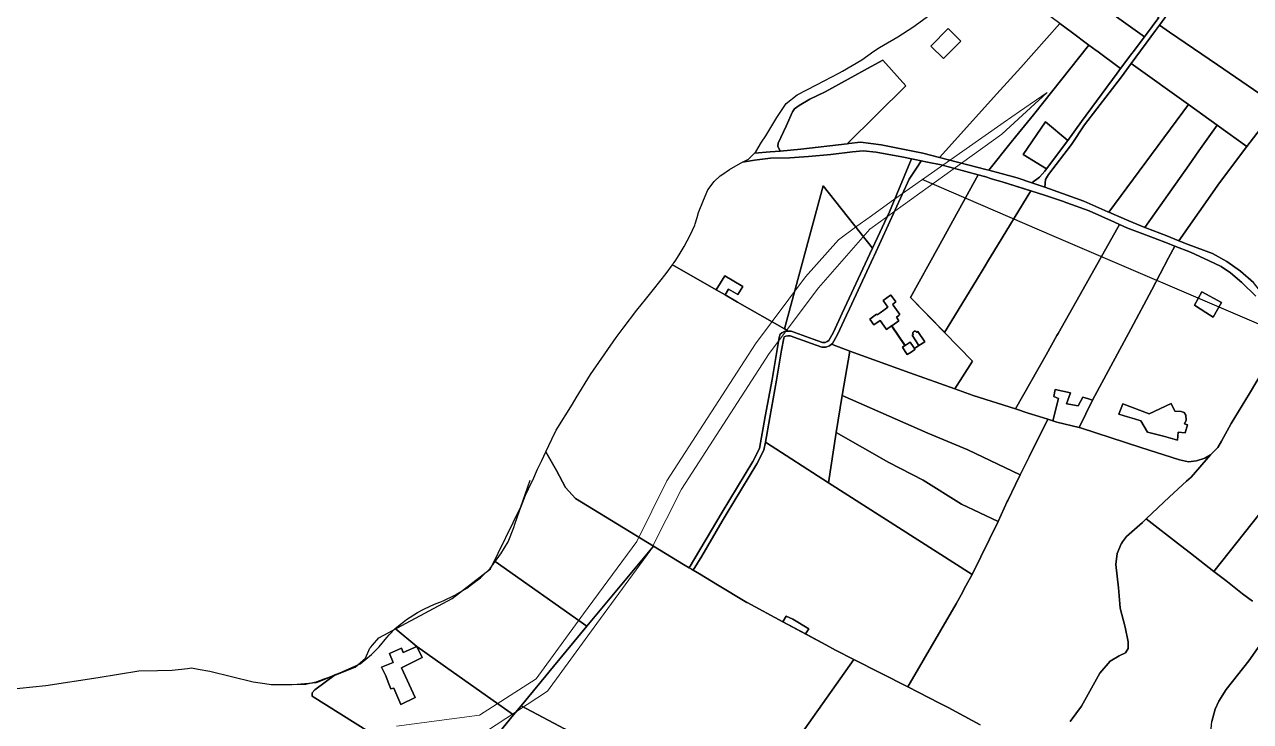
# Model space of a CAD drawing. Header units: metres. Extents: x 3 to 1027712, y 40 to 4430649.
# Drawn here: x 505196 to 506086, y 4411448 to 4411953 of the extents above; entities that cross this region are included whole.
import ezdxf

# ---------------------------------------------------------------- set-up
doc = ezdxf.new("R2010")
doc.units = ezdxf.units.M
doc.header["$MEASUREMENT"] = 0
doc.layers.add('A.ES.SDGC.CP.07003.cadastralparcel — CadastralParcel', color=1, linetype='Continuous')
doc.layers.add('Habitats_5_km', color=7, linetype='Continuous', lineweight=9, true_color=0xbefad2)
doc.layers.add('Rios_5_km', color=4, linetype='Continuous', lineweight=30)
doc.layers.add('Tuberias_distribucion_agua_ABAQUA', color=5, linetype='Continuous', lineweight=30)

msp = doc.modelspace()

# ---------------------------------------------------------------- linework, layer by layer
at = {"layer": 'A.ES.SDGC.CP.07003.cadastralparcel — CadastralParcel', "color": 7, "linetype": 'Continuous', "flags": 128}
for points in [[(506038.59, 4411978.96), (506045.67, 4411988.61), (506047.5, 4411991.07), (506054.79, 4412000.87), (506071.02, 4412022.69), (506080.47, 4412035.95), (506113.43, 4412008.22), (506159.75, 4411969.24), (506122.21, 4411916.83), (506116.8, 4411909.28), (506115.81, 4411907.89), (506105.26, 4411894.06), (506061.5, 4411924.06), (506026.83, 4411947.82), (506019.45, 4411952.88), (506027.99, 4411964.51), (506038.59, 4411978.96)], [(505966.34, 4411974.85), (505912.24, 4412014.09), (505912.43, 4412014.2), (505912.65, 4412014.34), (505917.59, 4412017.25), (505926.88, 4412022.72), (505927.62, 4412023.13), (505928.38, 4412023.55), (506018.91, 4411958.46), (506014.24, 4411951.98), (506008.52, 4411944.38), (505966.34, 4411974.85)], [(505947.19, 4411954.18), (505888.61, 4411997.72), (505899.43, 4412006.24), (505912.24, 4412014.09), (505966.34, 4411974.85), (506008.52, 4411944.38), (506002.5, 4411936.38), (506000.61, 4411933.86), (505999.43, 4411932.29), (505991.25, 4411921.42), (505973.95, 4411934.28), (505973.6, 4411934.54), (505968.36, 4411938.44), (505955.51, 4411947.99), (505947.19, 4411954.18)], [(506040.22, 4411793.81), (506033.56, 4411796.5), (506063.01, 4411838.63), (506082.98, 4411864.83), (506105.26, 4411894.06), (506115.81, 4411907.89), (506116.8, 4411909.28), (506122.21, 4411916.83), (506159.75, 4411969.24), (506227.41, 4411912.29), (506231.97, 4411908.46), (506240.1, 4411901.62), (506179.6, 4411818.22), (506116.15, 4411731.46), (506115.17, 4411732.3), (506109.94, 4411737.53), (506099.74, 4411750.86), (506087.71, 4411766.28), (506078.29, 4411774.38), (506068.35, 4411781.43), (506057.89, 4411787.18), (506040.22, 4411793.81)], [(505862.7, 4411928.65), (505853.55, 4411937.74), (505866.21, 4411950.49), (505875.37, 4411941.4), (505862.7, 4411928.65)], [(505853.55, 4411937.74), (505862.7, 4411928.65), (505875.37, 4411941.4), (505866.21, 4411950.49), (505853.55, 4411937.74)], [(505893.6, 4411848.23), (505859.96, 4411856.88), (505901.59, 4411903.02), (505918.87, 4411922.19), (505947.19, 4411954.18), (505955.51, 4411947.99), (505968.36, 4411938.44), (505928.04, 4411887.98), (505915.14, 4411871.84), (505912.01, 4411867.92), (505895.81, 4411847.66), (505893.6, 4411848.23)], [(506040.58, 4411895.27), (505999.07, 4411925.07), (506016.54, 4411948.92), (506019.45, 4411952.88), (506026.83, 4411947.82), (506061.5, 4411924.06), (506105.26, 4411894.06), (506082.98, 4411864.83), (506061.35, 4411880.36), (506040.58, 4411895.27)], [(505916.36, 4411842.22), (505895.81, 4411847.66), (505912.01, 4411867.92), (505915.14, 4411871.84), (505928.04, 4411887.98), (505968.36, 4411938.44), (505973.6, 4411934.54), (505973.95, 4411934.28), (505991.25, 4411921.42), (505988.82, 4411918.19), (505962.92, 4411883.1), (505953.03, 4411869.34), (505936.75, 4411882.68), (505920.49, 4411859.08), (505937.6, 4411848.73), (505936.27, 4411846.95), (505932.53, 4411842.54), (505926.77, 4411838.63), (505916.36, 4411842.22)], [(505744.32, 4411861.58), (505742.71, 4411865.07), (505742.91, 4411867.26), (505748.66, 4411879.55), (505753.23, 4411890.05), (505754.61, 4411892.23), (505758.19, 4411894.6), (505765.73, 4411899.16), (505776.93, 4411904.61), (505810.26, 4411922.84), (505818.77, 4411927.63), (505835.4, 4411908.85), (505792.83, 4411866.89), (505759.41, 4411862.87), (505744.32, 4411861.58)], [(505949.18, 4411830.91), (505936.26, 4411835.37), (505936.74, 4411840.84), (505938.9, 4411844.69), (505955.58, 4411866.27), (505965.21, 4411880.7), (505991.94, 4411915.34), (505999.07, 4411925.07), (506040.58, 4411895.27), (505982.74, 4411817.33), (505982.14, 4411817.58), (505964.62, 4411825.16), (505949.18, 4411830.91)], [(505997.32, 4411811.06), (505982.74, 4411817.33), (506040.58, 4411895.27), (506061.35, 4411880.36), (506048.16, 4411861.66), (506041.02, 4411851.53), (506008.97, 4411806.1), (505997.32, 4411811.06)], [(505937.6, 4411848.73), (505920.49, 4411859.08), (505936.75, 4411882.68), (505953.03, 4411869.34), (505937.6, 4411848.73)], [(506009.61, 4411805.83), (506008.97, 4411806.1), (506041.02, 4411851.53), (506048.16, 4411861.66), (506061.35, 4411880.36), (506082.98, 4411864.83), (506063.01, 4411838.63), (506033.56, 4411796.5), (506024.78, 4411800.07), (506009.61, 4411805.83)], [(505697.91, 4411760.89), (505666.12, 4411779.04), (505666.57, 4411779.66), (505667.21, 4411780.53), (505668.03, 4411781.66), (505670.95, 4411786.33), (505674.75, 4411792.42), (505679.04, 4411800.6), (505682.37, 4411807.9), (505682.73, 4411808.68), (505684.09, 4411813.47), (505685.11, 4411817.07), (505688.81, 4411825.95), (505691.78, 4411833.43), (505696.46, 4411839.5), (505700.81, 4411843.67), (505701.89, 4411844.4), (505707.68, 4411848.32), (505715.65, 4411852.75), (505716.99, 4411853.46), (505725.65, 4411855.06), (505737.42, 4411856.37), (505751.28, 4411856.62), (505764.88, 4411857.67), (505781.1, 4411858.98), (505796.8, 4411861.06), (505804.65, 4411861.85), (505814.06, 4411860.81), (505833.68, 4411857.14), (505839.63, 4411855.96), (505823.54, 4411817.45), (505811.3, 4411791.25), (505775.41, 4411836.25), (505747.38, 4411732.63), (505713.4, 4411752.05), (505704.38, 4411757.2), (505706.95, 4411761.35), (505713.58, 4411757.49), (505717.33, 4411763.25), (505704.07, 4411771.14), (505697.91, 4411760.89)], [(505679.96, 4411558.34), (505678.41, 4411559.27), (505702.25, 4411599.67), (505724.49, 4411636.39), (505729.28, 4411645.76), (505733.47, 4411668.93), (505738.4, 4411695.93), (505742.06, 4411717.7), (505743.7, 4411726.46), (505744.25, 4411728.83), (505745.52, 4411729.74), (505747.35, 4411730.65), (505749.72, 4411731.02), (505750.2, 4411731.02), (505752.28, 4411731.02), (505768.16, 4411725.18), (505775.1, 4411722.81), (505776.93, 4411722.81), (505778.39, 4411723.36), (505779.67, 4411724.27), (505782.95, 4411730.11), (505789.34, 4411743.97), (505809.3, 4411786.98), (505811.3, 4411791.25), (505823.54, 4411817.45), (505839.63, 4411855.96), (505842.04, 4411855.47), (505846.72, 4411854.54), (505844.63, 4411851.31), (505838.01, 4411841.09), (505812.39, 4411785.55), (505811.99, 4411784.69), (505794.54, 4411747.09), (505792.43, 4411742.54), (505785.98, 4411728.56), (505782.26, 4411721.94), (505781.53, 4411721.42), (505780, 4411720.33), (505777.54, 4411719.41), (505774.54, 4411719.41), (505767.03, 4411721.98), (505751.67, 4411727.62), (505749.98, 4411727.62), (505748.39, 4411727.38), (505747.27, 4411726.82), (505747.03, 4411725.76), (505745.4, 4411717.11), (505741.75, 4411695.34), (505736.82, 4411668.32), (505733.56, 4411650.33), (505732.53, 4411644.66), (505727.46, 4411634.73), (505705.17, 4411597.92), (505702.33, 4411593.11), (505687.39, 4411567.8), (505681.32, 4411557.52), (505679.96, 4411558.34)], [(505794.95, 4411716.53), (505781.53, 4411721.42), (505782.26, 4411721.94), (505785.98, 4411728.56), (505792.43, 4411742.54), (505794.54, 4411747.09), (505811.99, 4411784.69), (505812.39, 4411785.55), (505838.01, 4411841.09), (505844.63, 4411851.31), (505846.72, 4411854.54), (505851.18, 4411853.64), (505861.15, 4411851.65), (505887.99, 4411844.35), (505858.83, 4411791.62), (505838.79, 4411755.39), (505863.52, 4411730.04), (505883.85, 4411709.2), (505871.02, 4411689.06), (505838.43, 4411700.69), (505794.95, 4411716.53)], [(505895.56, 4411782.52), (505892.32, 4411777.22), (505886.64, 4411767.91), (505863.52, 4411730.04), (505863.18, 4411730.38), (505838.79, 4411755.39), (505858.83, 4411791.62), (505887.99, 4411844.35), (505892.48, 4411843.11), (505892.8, 4411843.04), (505898.35, 4411841.31), (505905.28, 4411839.17), (505920.71, 4411834.39), (505926.19, 4411832.7), (505899.28, 4411788.62), (505895.56, 4411782.52)], [(505750.2, 4411731.02), (505747.38, 4411732.63), (505775.41, 4411836.25), (505811.3, 4411791.25), (505809.3, 4411786.98), (505789.34, 4411743.97), (505782.95, 4411730.11), (505779.67, 4411724.27), (505778.39, 4411723.36), (505776.93, 4411722.81), (505775.1, 4411722.81), (505768.16, 4411725.18), (505752.28, 4411731.02), (505750.2, 4411731.02)], [(505895.56, 4411782.52), (505899.28, 4411788.62), (505926.19, 4411832.7), (505936.09, 4411829.62), (505949.05, 4411825.23), (505952.31, 4411824.13), (505968.53, 4411818.12), (505986.84, 4411810.02), (505990.41, 4411808.34), (505964.01, 4411761.41), (505945.89, 4411729.18), (505945.12, 4411727.81), (505937.22, 4411713.76), (505915.13, 4411674.48), (505884.44, 4411684.27), (505871.02, 4411689.06), (505883.85, 4411709.2), (505863.52, 4411730.04), (505886.64, 4411767.91), (505892.32, 4411777.22), (505895.56, 4411782.52)], [(505924.26, 4411671.57), (505915.13, 4411674.48), (505937.22, 4411713.76), (505945.12, 4411727.81), (505945.89, 4411729.18), (505964.01, 4411761.41), (505990.41, 4411808.34), (505995.73, 4411805.85), (506015.09, 4411798.53), (506026.44, 4411794.17), (506028.62, 4411793.33), (506030.67, 4411792.54), (506026.14, 4411784.02), (506013.86, 4411760.93), (505998.65, 4411732.33), (505984.26, 4411705.61), (505970.94, 4411680.88), (505967.89, 4411681.8), (505963.88, 4411683.01), (505960.44, 4411676.78), (505953.85, 4411677.94), (505952.08, 4411678.25), (505955.03, 4411686.12), (505943.87, 4411688.74), (505942.73, 4411683.66), (505946.33, 4411682.19), (505942.11, 4411665.87), (505938.59, 4411667), (505932.32, 4411669), (505924.26, 4411671.57)], [(505582.03, 4411629.95), (505574.36, 4411643.34), (505578.79, 4411652.56), (505581.9, 4411659.04), (505593.61, 4411677.96), (505596.34, 4411682.46), (505606.66, 4411699.48), (505625.27, 4411726.46), (505630.43, 4411733.21), (505640.41, 4411746.25), (505646.64, 4411754.01), (505652.39, 4411761.17), (505661.52, 4411772.71), (505666.12, 4411779.04), (505697.91, 4411760.89), (505704.38, 4411757.2), (505713.4, 4411752.05), (505747.38, 4411732.63), (505750.2, 4411731.02), (505749.72, 4411731.02), (505747.35, 4411730.65), (505745.52, 4411729.74), (505744.25, 4411728.83), (505743.7, 4411726.46), (505742.06, 4411717.7), (505738.4, 4411695.93), (505733.47, 4411668.93), (505729.28, 4411645.76), (505724.49, 4411636.39), (505702.25, 4411599.67), (505678.41, 4411559.27), (505674.24, 4411561.78), (505652.37, 4411575.05), (505613.17, 4411598.83), (505595.82, 4411609.5), (505588.7, 4411617.5), (505582.03, 4411629.95)], [(505704.38, 4411757.2), (505697.91, 4411760.89), (505704.07, 4411771.14), (505717.33, 4411763.25), (505713.58, 4411757.49), (505706.95, 4411761.35), (505704.38, 4411757.2)], [(506053.22, 4411744.48), (506044.88, 4411749.8), (506050.31, 4411759.37), (506064.42, 4411751.74), (506061.61, 4411746.74), (506058.47, 4411741.13), (506053.22, 4411744.48)], [(506061.61, 4411746.74), (506064.42, 4411751.74), (506050.31, 4411759.37), (506044.88, 4411749.8), (506053.22, 4411744.48), (506058.47, 4411741.13), (506061.61, 4411746.74)], [(505841.66, 4411718.39), (505844.93, 4411720.54), (505840, 4411728.04), (505840.84, 4411728.59), (505840.79, 4411728.68), (505840.74, 4411728.77), (505840.7, 4411728.86), (505840.66, 4411728.96), (505840.64, 4411729.06), (505840.61, 4411729.16), (505840.6, 4411729.26), (505840.59, 4411729.36), (505840.59, 4411729.46), (505840.6, 4411729.56), (505840.61, 4411729.67), (505840.64, 4411729.77), (505840.66, 4411729.87), (505840.7, 4411729.96), (505840.74, 4411730.06), (505840.78, 4411730.15), (505840.84, 4411730.23), (505840.9, 4411730.32), (505840.96, 4411730.4), (505841.03, 4411730.47), (505841.11, 4411730.54), (505841.19, 4411730.61), (505841.27, 4411730.67), (505841.36, 4411730.72), (505841.45, 4411730.77), (505841.54, 4411730.81), (505841.64, 4411730.84), (505841.74, 4411730.87), (505841.84, 4411730.89), (505841.94, 4411730.9), (505842.04, 4411730.91), (505842.14, 4411730.91), (505842.24, 4411730.9), (505842.35, 4411730.89), (505842.45, 4411730.87), (505842.55, 4411730.84), (505842.64, 4411730.81), (505842.74, 4411730.77), (505842.83, 4411730.72), (505842.91, 4411730.67), (505843, 4411730.61), (505843.08, 4411730.54), (505843.15, 4411730.47), (505843.22, 4411730.4), (505843.29, 4411730.32), (505843.35, 4411730.24), (505844.18, 4411730.79), (505849.18, 4411723.18), (505845, 4411720.44), (505841.73, 4411718.28), (505842.12, 4411717.69), (505839.27, 4411715.82), (505836.43, 4411713.95), (505835.01, 4411716.13), (505832.97, 4411719.22), (505834.81, 4411720.43), (505825.13, 4411734.71), (505821.54, 4411732.13), (505821.04, 4411732.82), (505819.7, 4411734.68), (505816.84, 4411738.64), (505812.36, 4411735.41), (505809.32, 4411739.63), (505814.29, 4411743.21), (505814.61, 4411742.78), (505816.77, 4411744.33), (505819.43, 4411746.25), (505822.49, 4411748.45), (505819.04, 4411753.24), (505824.34, 4411757.05), (505824.56, 4411757.21), (505824.91, 4411756.73), (505828.24, 4411752.1), (505825.88, 4411750.4), (505825.83, 4411750.36), (505826.19, 4411749.87), (505831.18, 4411742.94), (505830.43, 4411742.4), (505828.63, 4411741.1), (505830.46, 4411738.55), (505825.25, 4411734.8), (505834.94, 4411720.51), (505838.66, 4411722.95), (505840.69, 4411719.86), (505841.66, 4411718.39)], [(505825.25, 4411734.8), (505830.46, 4411738.55), (505828.63, 4411741.1), (505830.43, 4411742.4), (505831.18, 4411742.94), (505826.19, 4411749.87), (505825.83, 4411750.36), (505825.88, 4411750.4), (505828.24, 4411752.1), (505824.91, 4411756.73), (505824.56, 4411757.21), (505824.34, 4411757.05), (505819.04, 4411753.24), (505822.49, 4411748.45), (505819.43, 4411746.25), (505816.77, 4411744.33), (505814.61, 4411742.78), (505814.29, 4411743.21), (505809.32, 4411739.63), (505812.36, 4411735.41), (505816.84, 4411738.64), (505819.7, 4411734.68), (505821.04, 4411732.82), (505821.54, 4411732.13), (505825.13, 4411734.71), (505834.81, 4411720.43), (505832.97, 4411719.22), (505835.01, 4411716.13), (505836.43, 4411713.95), (505839.27, 4411715.82), (505842.12, 4411717.69), (505841.73, 4411718.28), (505845, 4411720.44), (505849.18, 4411723.18), (505844.18, 4411730.79), (505843.35, 4411730.24), (505843.29, 4411730.32), (505843.22, 4411730.4), (505843.15, 4411730.47), (505843.08, 4411730.54), (505843, 4411730.61), (505842.91, 4411730.67), (505842.83, 4411730.72), (505842.74, 4411730.77), (505842.64, 4411730.81), (505842.55, 4411730.84), (505842.45, 4411730.87), (505842.35, 4411730.89), (505842.24, 4411730.9), (505842.14, 4411730.91), (505842.04, 4411730.91), (505841.94, 4411730.9), (505841.84, 4411730.89), (505841.74, 4411730.87), (505841.64, 4411730.84), (505841.54, 4411730.81), (505841.45, 4411730.77), (505841.36, 4411730.72), (505841.27, 4411730.67), (505841.19, 4411730.61), (505841.11, 4411730.54), (505841.03, 4411730.47), (505840.96, 4411730.4), (505840.9, 4411730.32), (505840.84, 4411730.23), (505840.78, 4411730.15), (505840.74, 4411730.06), (505840.7, 4411729.96), (505840.66, 4411729.87), (505840.64, 4411729.77), (505840.61, 4411729.67), (505840.6, 4411729.56), (505840.59, 4411729.46), (505840.59, 4411729.36), (505840.6, 4411729.26), (505840.61, 4411729.16), (505840.64, 4411729.06), (505840.66, 4411728.96), (505840.7, 4411728.86), (505840.74, 4411728.77), (505840.79, 4411728.68), (505840.84, 4411728.59), (505840, 4411728.04), (505844.93, 4411720.54), (505841.66, 4411718.39), (505840.69, 4411719.86), (505838.66, 4411722.95), (505834.94, 4411720.51), (505825.25, 4411734.8)], [(505779.4, 4411621), (505733.56, 4411650.33), (505736.82, 4411668.32), (505741.75, 4411695.34), (505745.4, 4411717.11), (505747.03, 4411725.76), (505747.27, 4411726.82), (505748.39, 4411727.38), (505749.98, 4411727.62), (505751.67, 4411727.62), (505767.03, 4411721.98), (505774.54, 4411719.41), (505777.54, 4411719.41), (505780, 4411720.33), (505781.53, 4411721.42), (505794.95, 4411716.53), (505789.37, 4411684.22), (505784.84, 4411657.38), (505779.4, 4411621)], [(506034.77, 4411575.43), (506009.87, 4411594.77), (506026.85, 4411610.79), (506039.19, 4411622.04), (506042.4, 4411624.97), (506056.55, 4411641.33), (506057.24, 4411642.02), (506061.85, 4411646.62), (506064.47, 4411651.09), (506071.59, 4411664.04), (506084.73, 4411685.75), (506096.23, 4411704.72), (506103.17, 4411714.76), (506114.43, 4411725.42), (506116.76, 4411723.64), (506126.7, 4411718.42), (506148.41, 4411707.96), (506169.98, 4411696.4), (506175.05, 4411694.07), (506168.04, 4411685.89), (506114.57, 4411626.72), (506058.96, 4411556.65), (506042.03, 4411569.79), (506034.77, 4411575.43)], [(505851.47, 4411657.03), (505789.37, 4411684.22), (505794.95, 4411716.53), (505838.43, 4411700.69), (505871.02, 4411689.06), (505884.44, 4411684.27), (505915.13, 4411674.48), (505924.26, 4411671.57), (505932.32, 4411669), (505938.59, 4411667), (505924.96, 4411639.74), (505918.52, 4411626.67), (505880.43, 4411644.83), (505851.47, 4411657.03)], [(505945.05, 4411664.94), (505942.11, 4411665.87), (505946.33, 4411682.19), (505942.73, 4411683.66), (505943.87, 4411688.74), (505955.03, 4411686.12), (505952.08, 4411678.25), (505953.85, 4411677.94), (505960.44, 4411676.78), (505963.88, 4411683.01), (505967.89, 4411681.8), (505970.94, 4411680.88), (505961.12, 4411661.1), (505945.05, 4411664.94)], [(505823.21, 4411635.76), (505784.84, 4411657.38), (505789.37, 4411684.22), (505851.47, 4411657.03), (505880.43, 4411644.83), (505918.52, 4411626.67), (505915.06, 4411619.64), (505909.42, 4411608.19), (505909.09, 4411607.48), (505902.35, 4411592.81), (505875.9, 4411605.43), (505847.99, 4411622.86), (505823.21, 4411635.76)], [(505996.36, 4411668.88), (505990.09, 4411670.75), (505992.97, 4411678.19), (506011.93, 4411671.08), (506027.85, 4411678.53), (506030.56, 4411672.95), (506035.13, 4411672.78), (506037.33, 4411671.93), (506038.68, 4411670.07), (506038.85, 4411666.35), (506037.67, 4411663.64), (506039.87, 4411662.96), (506038.18, 4411657.21), (506033.1, 4411657.72), (506032.59, 4411651.97), (506022.34, 4411654.69), (506010.92, 4411657.72), (506006.01, 4411666.01), (506001.46, 4411667.36), (505996.36, 4411668.88)], [(505990.09, 4411670.75), (505996.36, 4411668.88), (506001.46, 4411667.36), (506006.01, 4411666.01), (506010.92, 4411657.72), (506022.34, 4411654.69), (506032.59, 4411651.97), (506033.1, 4411657.72), (506038.18, 4411657.21), (506039.87, 4411662.96), (506037.67, 4411663.64), (506038.85, 4411666.35), (506038.68, 4411670.07), (506037.33, 4411671.93), (506035.13, 4411672.78), (506030.56, 4411672.95), (506027.85, 4411678.53), (506011.93, 4411671.08), (505992.97, 4411678.19), (505990.09, 4411670.75)], [(505883.55, 4411554.34), (505779.4, 4411621), (505784.84, 4411657.38), (505823.21, 4411635.76), (505847.99, 4411622.86), (505875.9, 4411605.43), (505902.35, 4411592.81), (505883.55, 4411554.34)], [(505604.11, 4411516.92), (505537.62, 4411563.9), (505540.24, 4411567.5), (505540.72, 4411568.16), (505541.57, 4411569.49), (505547.04, 4411578.02), (505551.15, 4411588.6), (505551.91, 4411590.87), (505555.38, 4411601.28), (505557.05, 4411605.59), (505559.49, 4411611.86), (505563.99, 4411621.04), (505564.78, 4411622.81), (505568.39, 4411630.91), (505571.38, 4411637.14), (505574.36, 4411643.34), (505582.03, 4411629.95), (505588.7, 4411617.5), (505595.82, 4411609.5), (505613.17, 4411598.83), (505652.37, 4411575.05), (505604.11, 4411516.92)], [(505746.29, 4411520.12), (505720.29, 4411534.09), (505720.06, 4411534.22), (505698.78, 4411547.02), (505685.72, 4411554.87), (505681.32, 4411557.52), (505687.39, 4411567.8), (505702.33, 4411593.11), (505705.17, 4411597.92), (505727.46, 4411634.73), (505732.53, 4411644.66), (505733.56, 4411650.33), (505779.4, 4411621), (505883.55, 4411554.34), (505879.07, 4411546.12), (505875.62, 4411539.79), (505872.05, 4411533.24), (505836.93, 4411472.86), (505797.84, 4411492.78), (505784.57, 4411499.54), (505777.52, 4411503.33), (505762.76, 4411511.27), (505765.06, 4411515.01), (505753.6, 4411522.05), (505748.61, 4411524.16), (505746.29, 4411520.12)], [(505587.92, 4411442.36), (505556.41, 4411459.25), (505579.79, 4411487.63), (505604.11, 4411516.92), (505652.37, 4411575.05), (505674.24, 4411561.78), (505678.41, 4411559.27), (505679.96, 4411558.34), (505681.32, 4411557.52), (505685.72, 4411554.87), (505698.78, 4411547.02), (505720.06, 4411534.22), (505720.29, 4411534.09), (505746.29, 4411520.12), (505777.52, 4411503.33), (505784.57, 4411499.54), (505797.84, 4411492.78), (505715.59, 4411376.42), (505670.31, 4411397.67), (505667.7, 4411398.89), (505613.75, 4411428.3), (505589.91, 4411441.29), (505587.92, 4411442.36)], [(505480.65, 4411502.09), (505464.95, 4411515.15), (505469.54, 4411518.86), (505473.15, 4411521.79), (505481.22, 4411526.93), (505485.27, 4411528.92), (505491, 4411531.75), (505494.88, 4411533.34), (505498.04, 4411534.65), (505500.28, 4411535.57), (505507.89, 4411539.19), (505508.74, 4411539.6), (505510.69, 4411540.76), (505517.02, 4411544.53), (505520.44, 4411547.13), (505526.93, 4411552.06), (505533.91, 4411558.8), (505537.62, 4411563.9), (505604.11, 4411516.92), (505579.79, 4411487.63), (505556.41, 4411459.25), (505550.93, 4411452.59), (505507.25, 4411483.35), (505480.65, 4411502.09)], [(505762.76, 4411511.27), (505746.29, 4411520.12), (505748.61, 4411524.16), (505753.6, 4411522.05), (505765.06, 4411515.01), (505762.76, 4411511.27)], [(505458.13, 4411480.94), (505455.15, 4411487.13), (505463.66, 4411490.7), (505460.91, 4411497), (505469.54, 4411501.01), (505470.88, 4411497.74), (505480.65, 4411502.09), (505484.49, 4411494.15), (505469.53, 4411486.83), (505479.56, 4411465.09), (505469.22, 4411460.16), (505464.09, 4411472.04), (505461.89, 4411471.4), (505459.9, 4411476.44), (505458.13, 4411480.94)], [(505480.65, 4411502.09), (505470.88, 4411497.74), (505469.54, 4411501.01), (505460.91, 4411497), (505463.66, 4411490.7), (505455.15, 4411487.13), (505458.13, 4411480.94), (505459.9, 4411476.44), (505461.89, 4411471.4), (505464.09, 4411472.04), (505469.22, 4411460.16), (505479.56, 4411465.09), (505469.53, 4411486.83), (505484.49, 4411494.15), (505480.65, 4411502.09)]]:
    msp.add_lwpolyline(points, close=True, dxfattribs=at)
for points in [[(506027.99, 4411964.51), (506019.45, 4411952.88), (506016.54, 4411948.92), (505999.07, 4411925.07), (505991.94, 4411915.34), (505965.21, 4411880.7), (505955.58, 4411866.27), (505938.9, 4411844.69), (505936.74, 4411840.84), (505936.26, 4411835.37), (505931.23, 4411837.09), (505931.23, 4411837.09), (505926.77, 4411838.63), (505932.53, 4411842.54), (505936.27, 4411846.95), (505937.6, 4411848.73), (505953.03, 4411869.34), (505962.92, 4411883.1), (505988.82, 4411918.19), (505991.25, 4411921.42), (505999.43, 4411932.29), (506000.61, 4411933.86), (506002.5, 4411936.38), (506008.52, 4411944.38), (506014.24, 4411951.98), (506018.91, 4411958.46)], [(505947.19, 4411954.18), (505918.87, 4411922.19), (505901.59, 4411903.02), (505859.96, 4411856.88), (505847.83, 4411859.99), (505817.48, 4411866.01), (505802.57, 4411868.09), (505794.2, 4411867.06), (505792.83, 4411866.89), (505835.4, 4411908.85), (505818.77, 4411927.63), (505810.26, 4411922.84), (505776.93, 4411904.61), (505765.73, 4411899.16), (505758.19, 4411894.6), (505754.61, 4411892.23), (505753.23, 4411890.05), (505748.66, 4411879.55), (505742.91, 4411867.26), (505742.71, 4411865.07), (505744.32, 4411861.58), (505736.99, 4411860.95), (505725.67, 4411859.98), (505725.67, 4411859.98), (505726.67, 4411860.97), (505730.75, 4411868.03), (505733.9, 4411872.71), (505741.85, 4411885.97), (505748.57, 4411896.12), (505756.55, 4411902.36), (505770.77, 4411909.54), (505787.42, 4411918.4), (505789.53, 4411919.65), (505803.47, 4411927.88), (505812.35, 4411933.94), (505816.49, 4411936.77), (505819.34, 4411938.43), (505829.71, 4411944.47), (505840.61, 4411951.38), (505852.94, 4411960.49)], [(506089.29, 4411756.32), (506079.35, 4411766.25), (506070.98, 4411773.31), (506064.18, 4411777.75), (506055.55, 4411781.92), (506041.95, 4411788.19), (506030.67, 4411792.54), (506028.62, 4411793.33), (506026.44, 4411794.17), (506015.09, 4411798.53), (505995.73, 4411805.85), (505990.41, 4411808.34), (505986.84, 4411810.02), (505968.53, 4411818.12), (505952.31, 4411824.13), (505949.05, 4411825.23), (505936.09, 4411829.62), (505926.19, 4411832.7), (505905.28, 4411839.17), (505898.35, 4411841.31), (505892.8, 4411843.04), (505892.48, 4411843.11), (505887.99, 4411844.35), (505861.15, 4411851.65), (505851.18, 4411853.64), (505846.72, 4411854.54), (505842.04, 4411855.47), (505839.63, 4411855.96), (505833.68, 4411857.14), (505814.06, 4411860.81), (505804.65, 4411861.85), (505796.8, 4411861.06), (505781.1, 4411858.98), (505764.88, 4411857.67), (505751.28, 4411856.62), (505737.42, 4411856.37), (505725.65, 4411855.06), (505716.99, 4411853.46), (505716.99, 4411853.46), (505721.4, 4411855.8), (505721.58, 4411855.97), (505723.47, 4411857.83), (505723.76, 4411858.12), (505724.21, 4411858.56), (505725.4, 4411859.71), (505725.67, 4411859.98), (505736.99, 4411860.95), (505744.32, 4411861.58), (505759.41, 4411862.87), (505792.83, 4411866.89), (505794.2, 4411867.06), (505802.57, 4411868.09), (505817.48, 4411866.01), (505847.83, 4411859.99), (505859.96, 4411856.88), (505893.6, 4411848.23), (505895.81, 4411847.66), (505916.36, 4411842.22), (505926.77, 4411838.63), (505931.23, 4411837.09), (505936.26, 4411835.37), (505949.18, 4411830.91), (505964.62, 4411825.16), (505982.14, 4411817.58), (505982.74, 4411817.33), (505997.32, 4411811.06), (506008.97, 4411806.1), (506009.61, 4411805.83), (506024.78, 4411800.07), (506033.56, 4411796.5), (506040.22, 4411793.81), (506057.89, 4411787.18), (506068.35, 4411781.43), (506078.29, 4411774.38), (506087.71, 4411766.28)], [(506096.23, 4411704.72), (506084.73, 4411685.75), (506071.59, 4411664.04), (506064.47, 4411651.09), (506061.85, 4411646.62), (506057.24, 4411642.02), (506056.55, 4411641.33), (506052.35, 4411638.78), (506046.33, 4411636.95), (506040.49, 4411636.22), (506033.91, 4411637.5), (506005.99, 4411646.59), (505962.16, 4411660.85), (505962.16, 4411660.85), (505961.12, 4411661.1), (505970.94, 4411680.88), (505984.26, 4411705.61), (505998.65, 4411732.33), (506013.86, 4411760.93), (506026.14, 4411784.02), (506030.67, 4411792.54), (506041.95, 4411788.19), (506055.55, 4411781.92), (506064.18, 4411777.75), (506070.98, 4411773.31), (506079.35, 4411766.25), (506089.29, 4411756.32)], [(505889.34, 4411445.47), (505883.61, 4411448.55), (505866.19, 4411457.95), (505859.81, 4411461.2), (505859.81, 4411461.2), (505836.93, 4411472.86), (505872.05, 4411533.24), (505875.62, 4411539.79), (505879.07, 4411546.12), (505883.55, 4411554.34), (505902.35, 4411592.81), (505909.09, 4411607.48), (505909.42, 4411608.19), (505915.06, 4411619.64), (505918.52, 4411626.67), (505924.96, 4411639.74), (505938.59, 4411667), (505942.11, 4411665.87), (505945.05, 4411664.94), (505961.12, 4411661.1), (505962.16, 4411660.85), (506005.99, 4411646.59), (506033.91, 4411637.5), (506040.49, 4411636.22), (506046.33, 4411636.95), (506052.35, 4411638.78), (506056.55, 4411641.33), (506042.4, 4411624.97), (506039.19, 4411622.04), (506026.85, 4411610.79), (506009.87, 4411594.77), (506007.2, 4411592.25), (505995.46, 4411581.89), (505992.74, 4411578.12), (505991.92, 4411576.98), (505991.8, 4411576.7), (505990.82, 4411574.3), (505988.91, 4411569.62), (505987.82, 4411561.71), (505989.7, 4411544.67), (505990.76, 4411533.23), (505991.06, 4411529.95), (505992.24, 4411525.42), (505994.61, 4411516.31), (505996.79, 4411505.68), (505996.79, 4411500.77), (505994.88, 4411497.5), (505990.24, 4411495.32), (505983.7, 4411491.5), (505976.33, 4411482.78), (505962.9, 4411458.82), (505954.59, 4411447.75)], [(506086.86, 4411534.98), (506079.84, 4411540.44), (506067.52, 4411550.01), (506061.74, 4411554.49), (506061.74, 4411554.49), (506058.96, 4411556.65), (506114.57, 4411626.72)], [(505954.59, 4411447.75), (505962.9, 4411458.82), (505976.33, 4411482.78), (505983.7, 4411491.5), (505990.24, 4411495.32), (505994.88, 4411497.5), (505996.79, 4411500.77), (505996.79, 4411505.68), (505994.61, 4411516.31), (505992.24, 4411525.42), (505991.06, 4411529.95), (505990.76, 4411533.23), (505989.7, 4411544.67), (505987.82, 4411561.71), (505988.91, 4411569.62), (505990.82, 4411574.3), (505991.8, 4411576.7), (505991.92, 4411576.98), (505992.74, 4411578.12), (505995.46, 4411581.89), (506007.2, 4411592.25), (506009.87, 4411594.77), (506034.77, 4411575.43), (506042.03, 4411569.79), (506058.96, 4411556.65), (506061.74, 4411554.49), (506067.52, 4411550.01), (506079.84, 4411540.44), (506086.86, 4411534.98)], [(506099.96, 4411303.84), (506084.98, 4411286.12), (506041.39, 4411300.97), (506039.97, 4411301.46), (506039.97, 4411301.46), (506038.55, 4411301.94), (506044.07, 4411318.2), (506048.43, 4411331.57), (506051.92, 4411344.06), (506052.51, 4411351.03), (506051.92, 4411358.29), (506051.6, 4411360.76), (506051.05, 4411364.97), (506051.34, 4411377.17), (506052.51, 4411391.41), (506057.49, 4411447.68), (506059.83, 4411456.69), (506062.44, 4411462.5), (506067.97, 4411470.92), (506084.24, 4411491.84), (506104.79, 4411521.07)], [(506104.79, 4411521.07), (506084.24, 4411491.84), (506067.97, 4411470.92), (506062.44, 4411462.5), (506059.83, 4411456.69), (506057.49, 4411447.68)], [(505456.89, 4411433.63), (505404.9, 4411466.28), (505404.9, 4411468.58), (505406.82, 4411470.68), (505406.82, 4411470.68), (505421.83, 4411481.9), (505424.05, 4411482.77), (505424.92, 4411483.11), (505427.03, 4411483.94), (505439.73, 4411489.64), (505447.82, 4411496.38), (505451.23, 4411499.78), (505453.49, 4411502.03), (505458.87, 4411508.6), (505460.68, 4411510.55), (505464.95, 4411515.15), (505480.65, 4411502.09), (505507.25, 4411483.35), (505550.93, 4411452.59), (505540.11, 4411439.46)], [(505715.59, 4411376.42), (505797.84, 4411492.78), (505836.93, 4411472.86), (505859.81, 4411461.2), (505866.19, 4411457.95), (505883.61, 4411448.55), (505889.34, 4411445.47)], [(505164.31, 4411469.14), (505211.71, 4411473.85), (505249.61, 4411479.72), (505278.97, 4411484.57), (505292.61, 4411484.78), (505303.26, 4411484.95), (505314.4, 4411486.28), (505317.33, 4411486.63), (505322, 4411485.8), (505330.46, 4411484.31), (505346.38, 4411480.36), (505362.01, 4411476.61), (505370.39, 4411475.38), (505375.04, 4411474.69), (505389.56, 4411474.56), (505390.1, 4411474.56), (505400.14, 4411474.97), (505408.39, 4411476.8), (505413.44, 4411478.68), (505417.05, 4411480.02), (505421.83, 4411481.9), (505406.82, 4411470.68), (505404.9, 4411468.58), (505404.9, 4411466.28), (505456.89, 4411433.63)], [(505540.11, 4411439.46), (505550.93, 4411452.59), (505556.41, 4411459.25), (505587.92, 4411442.36)]]:
    msp.add_lwpolyline(points, dxfattribs=at)
at = {"layer": 'Habitats_5_km'}
msp.add_lwpolyline([(505466.04, 4411444.35), (505526.29, 4411452.35), (505567.23, 4411478.85), (505601.58, 4411525.85), (505640.29, 4411578.35), (505662.2, 4411622.35), (505726.48, 4411721.85), (505762.77, 4411770.35), (505786.61, 4411797.23), (505800.04, 4411807.1), (505808.87, 4411813.51), (505826.58, 4411826.24), (505835.47, 4411832.55), (505906.84, 4411882.65), (505918.04, 4411890.39), (505937.99, 4411904), (505905.21, 4411873.85), (505869.92, 4411848.35), (505809.48, 4411804.85), (505772.08, 4411762.35), (505736.36, 4411714.85), (505672.64, 4411616.35), (505650.54, 4411572.35), (505611.26, 4411518.85), (505575.61, 4411469.85), (505530.54, 4411440.35)], dxfattribs=at)
at = {"layer": 'Rios_5_km'}
msp.add_polyline3d([(505390.92, 4411474.58, 16.29), (505407.94, 4411476.03, 16.2), (505435.94, 4411487.13, 15.8), (505443.54, 4411493.73, 15.6), (505446.64, 4411500.93, 15.5), (505447.34, 4411501.73, 15.5), (505448.64, 4411503.13, 15.5), (505453.24, 4411508.43, 14.4), (505506.44, 4411537.03, 12.9), (505534.14, 4411558.43, 11.7), (505556.24, 4411603.53, 10.6), (505562.99, 4411622.89, 10.33)], dxfattribs=at)
at = {"layer": 'Tuberias_distribucion_agua_ABAQUA'}
msp.add_lwpolyline([(507897.71, 4411168.34), (507770.24, 4411200.88), (507619.26, 4411238.51), (507501.15, 4411268.67), (507346.85, 4411308.2), (507199.85, 4411345.66), (507030.62, 4411388.53), (506859.33, 4411431.71), (506715.34, 4411468.38), (506571.51, 4411530.29), (506414.35, 4411597.12), (506257.66, 4411664.59), (506096.53, 4411733.81), (505943.18, 4411799.69), (505847.29, 4411840.85)], dxfattribs=at)

doc.saveas('drawing.dxf')
